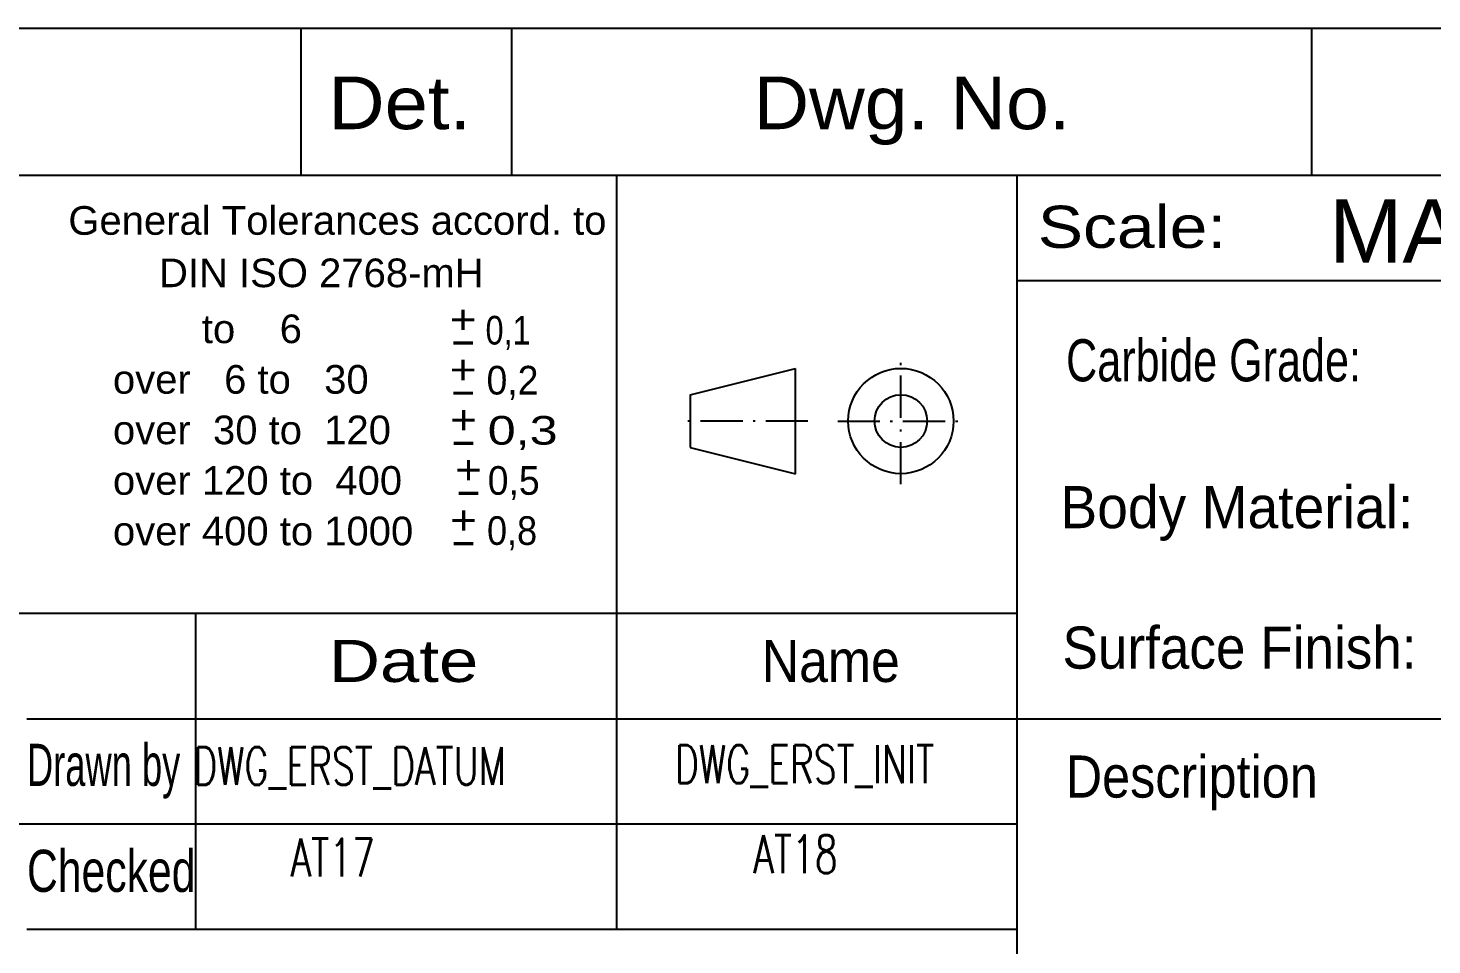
# Model space of a CAD drawing. Header units: millimetres. Extents: x -5 to 836, y -5 to 589.
# Drawn here: x 714.1 to 780.7, y 29.3 to 72.8 of the extents above; entities that cross this region are included whole.
import ezdxf
from ezdxf.enums import TextEntityAlignment as Align

# ---------------------------------------------------------------- set-up
doc = ezdxf.new("R2010")
doc.units = ezdxf.units.MM
doc.header["$LTSCALE"] = 2
doc.linetypes.add('CENTER', pattern=[1.5, 1, -0.25, 0, -0.25])
doc.layers.add('FRAME51', color=7, linetype='Continuous')
doc.styles.add('Arial', font='arial.ttf')
doc.styles.add('S07', font='simplex.shx', dxfattribs={"width": 0.7})

msp = doc.modelspace()

# ---------------------------------------------------------------- linework, layer by layer
at = {"layer": 'FRAME51', "color": 4, "linetype": 'Continuous'}
msp.add_line((653, 72.8), (831, 72.8), dxfattribs=at)
at = {"layer": 'FRAME51', "color": 7, "linetype": 'Continuous'}
for p, q in [((727, 72.8), (727, 65.8)), ((737, 72.8), (737, 65.8)), ((775, 72.8), (775, 65.8)), ((742, 65.8), (742, 45)), ((745.496, 55.393), (750.496, 56.643)), ((750.496, 51.643), (750.496, 56.643)), ((745.496, 55.393), (745.496, 52.893)), ((745.496, 52.893), (750.496, 51.643)), ((722, 45), (722, 30)), ((742, 45), (742, 30)), ((761, 35), (711, 35)), ((761, 30), (714, 30))]:
    msp.add_line(p, q, dxfattribs=at)
at = {"layer": 'FRAME51'}
for p, q in [((831, 65.8), (653, 65.8)), ((761, 65.8), (761, 0)), ((831, 60.8), (761, 60.8)), ((761, 45), (653, 45)), ((714, 40), (751, 40)), ((751, 40), (831, 40)), ((751, 40), (831, 40))]:
    msp.add_line(p, q, dxfattribs=at)
at = {"layer": 'FRAME51', "color": 7, "linetype": 'CENTER'}
for p, q in [((755.496, 54.298), (755.496, 57.298)), ((751.085, 54.143), (745.137, 54.143)), ((752.496, 54.143), (758.496, 54.143)), ((755.496, 51.143), (755.496, 54.143))]:
    msp.add_line(p, q, dxfattribs=at)
at = {"layer": 'FRAME51', "color": 7, "linetype": 'Continuous'}
for radius in [2.5, 1.25]:
    msp.add_circle((755.496, 54.143), radius, dxfattribs=at)

# ---------------------------------------------------------------- texts
at = {"layer": 'FRAME51', "color": 5, "linetype": 'Continuous', "style": 'Arial'}
for s, height, width, p, p2 in [('Det.', 2.5, 1.05933, (728.311, 68), (735.096, 68)), ('Dwg. No.', 2.5, 1.047128, (748.5, 68), (763.539, 68)), ('Scale:', 2, 1.151959, (762, 62.365), (770.945, 62.365)), ('Carbide Grade:', 2, 0.733036, (763.343, 56.026), (777.346, 56.026)), ('Body Material:', 2, 0.938486, (763.07, 49.054), (779.83, 49.054)), ('Surface Finish:', 2, 0.902561, (763.17, 42.385), (779.989, 42.385)), ('Date', 2, 1.20239, (728.336, 41.752), (735.432, 41.752)), ('Name', 2, 0.880008, (748.889, 41.752), (755.448, 41.752)), ('Drawn by', 2, 0.616816, (714, 36.817), (721.279, 36.817)), ('Description', 2, 0.856413, (763.325, 36.262), (775.294, 36.262)), ('Checked', 2, 0.725473, (714, 31.785), (722, 31.785))]:
    msp.add_text(s, height=height, dxfattribs=dict(at, width=width)).set_placement(p, p2, align=Align.FIT)
at = {"layer": 'FRAME51', "color": 5, "style": 'Arial'}
for s, p in [('General Tolerances accord. to', (715.963, 62.986)), ('DIN ISO 2768-mH', (720.271, 60.498)), ('         to    6', (717.554, 57.841)), (' over   6 to   30', (717.554, 55.441)), (' over  30 to  120', (717.554, 53.041)), (' over 120 to  400', (717.554, 50.641)), (' over 400 to 1000', (717.554, 48.241))]:
    msp.add_text(s, height=1.36, dxfattribs=at).set_placement(p)
for s, width, p, p2 in [('+', 1.14915, (734.073, 58.288), (735.348, 58.288)), ('0,1', 0.812626, (735.773, 57.775), (737.919, 57.775)), ('-', 2.015225, (734.073, 57.32), (735.348, 57.32)), ('+', 1.14915, (734.073, 55.908), (735.348, 55.908)), ('0,2', 0.933313, (735.823, 55.401), (738.288, 55.401)), ('-', 2.015225, (734.073, 54.94), (735.348, 54.94)), ('+', 1.14915, (734.094, 53.528), (735.369, 53.528)), ('0,3   ', 1.257488, (735.877, 53.021), (741.19, 53.021)), ('-', 2.015225, (734.094, 52.56), (735.369, 52.56)), ('+', 1.14915, (734.328, 51.148), (735.603, 51.148)), ('0,5', 0.933313, (735.879, 50.641), (738.344, 50.641)), ('-', 2.015225, (734.328, 50.18), (735.603, 50.18)), ('+', 1.14915, (734.094, 48.768), (735.369, 48.768)), ('0,8', 0.90113, (735.844, 48.261), (738.224, 48.261)), ('-', 2.015225, (734.094, 47.8), (735.369, 47.8))]:
    msp.add_text(s, height=1.36, dxfattribs=dict(at, width=width)).set_placement(p, p2, align=Align.FIT)
at = {"layer": 'FRAME51', "color": 4, "style": 'Arial'}
msp.add_attdef('MASSTAB', text='', height=3, dxfattribs=at).set_placement((785.839, 61.668), align=Align.CENTER)
at = {"layer": 'FRAME51', "style": 'S07', "width": 0.7}
for tag, p in [('DWG_ERST_INIT', (750.931, 36.944)), ('DWG_ERST_DATUM', (729.324, 36.863)), ('AT17', (728.521, 32.515)), ('AT18', (750.493, 32.678))]:
    msp.add_attdef(tag, text='', height=1.8, dxfattribs=at).set_placement(p, align=Align.CENTER)

doc.saveas('drawing.dxf')
